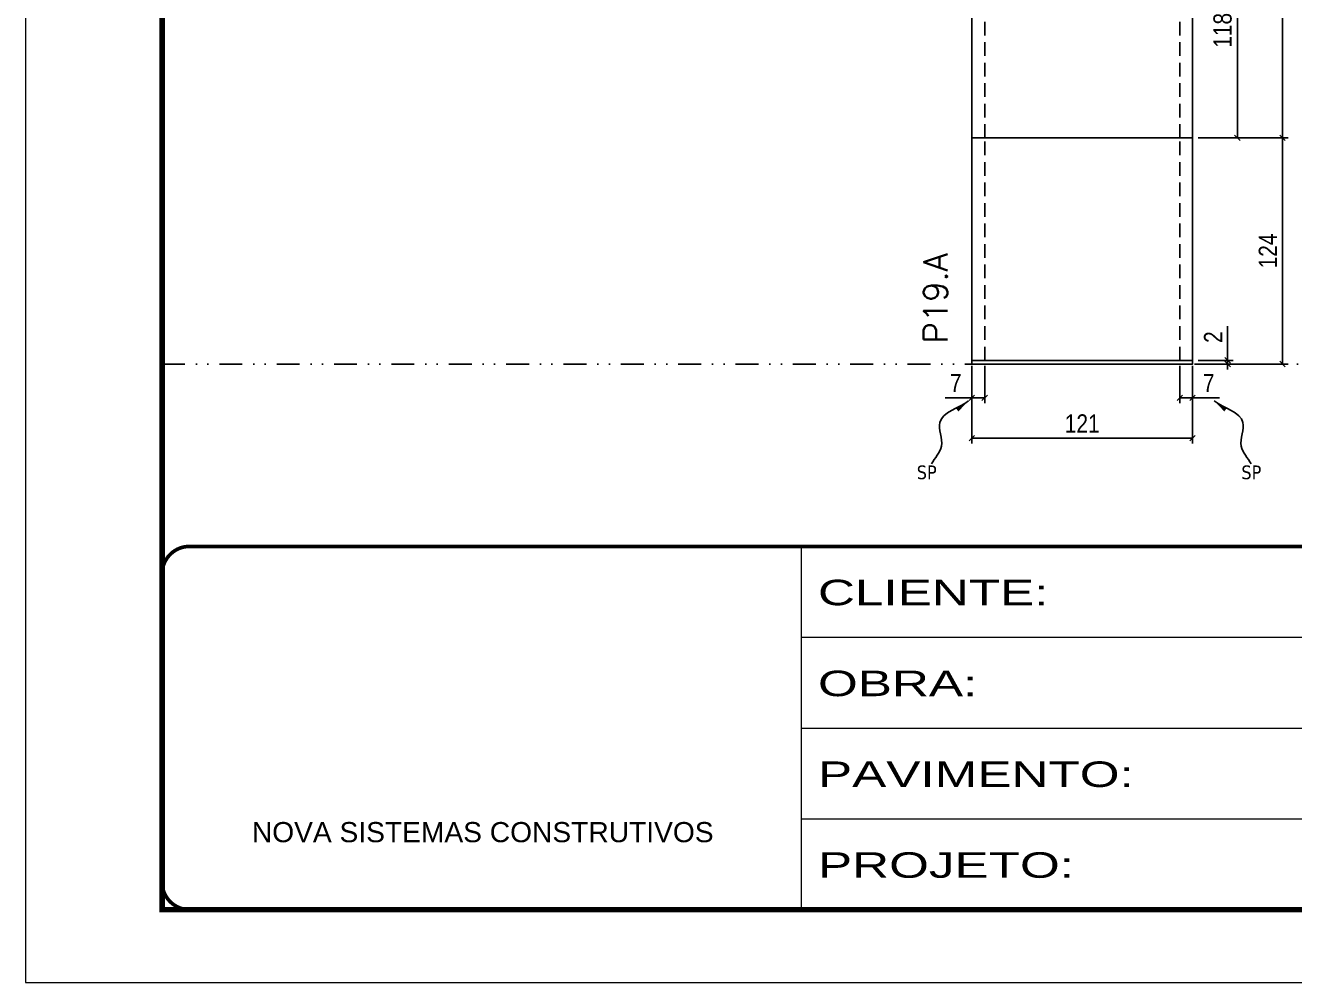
# Model space of a CAD drawing. Extents: x 14400 to 27878, y -21631 to 6985.
# Drawn here: x 15998 to 16695, y -3254 to -2729 of the extents above; entities that cross this region are included whole.
import ezdxf

# ---------------------------------------------------------------- set-up
doc = ezdxf.new("R2010")
doc.units = 0
for name, pattern in [('CONTINUO', [0]), ('DASHED', [0.75, 0.5, -0.25]), ('DIVIDE2', [0.625, 0.25, -0.125, 0, -0.125, 0, -0.125]), ('HIDDEN', [0.375, 0.25, -0.125])]:
    doc.linetypes.add(name, pattern=pattern)
for name, color, linetype in [('COTA', 241, 'Continuous'), ('Nível', 160, 'Continuous'), ('Painéis', 200, 'Continuous'), ('Sarrafo de Pressão', 42, 'HIDDEN'), ('texto', 7, 'Continuous')]:
    doc.layers.add(name, color=color, linetype=linetype)
for name, color, linetype, lineweight in [('Folhas', 255, 'Continuous', 9), ('SARRAFO DE PRESSAO', 251, 'DASHED', 9), ('Texto Seção', 7, 'Continuous', 15)]:
    doc.layers.add(name, color=color, linetype=linetype, lineweight=lineweight)
doc.styles.add('ARIAL', font='arial.ttf')
doc.styles.add('COTA TECNICA', font='techl___.ttf', dxfattribs={"height": 10})
doc.styles.add('COTA TECNICA-50', font='techl___.ttf', dxfattribs={"height": 10})
doc.styles.add('REGUA-120', font='ROMANS.shx', dxfattribs={"height": 15})
doc.styles.get("Standard").update_dxf_attribs({"font": 'arial.ttf'})
doc.styles.add('Tecnologia', font='')
doc.styles.get('Tecnologia').set_extended_font_data('Forgotten Futurist')
doc.dimstyles.new('COTA PAINEL-50', dxfattribs={"dimtxt": 10, "dimasz": 3, "dimexe": 3, "dimexo": 3, "dimgap": 3, "dimtad": 1, "dimdec": 1, "dimzin": 12, "dimdsep": 46, "dimtxsty": 'COTA TECNICA-50', "dimblk1": 'OBLIQUE', "dimblk2": 'OBLIQUE', "dimsah": 1, "dimcen": 0.9, "dimclrd": 4, "dimclre": 4, "dimclrt": 240, "dimadec": 1, "dimazin": 3, "dimtfac": 1, "dimtdec": 1, "dimtmove": 0, "dimatfit": 3, "dimfxl": 1, "dimtolj": 1, "dimtzin": 12, "dimarcsym": 0})
doc.dimstyles.new('PAINEL', dxfattribs={"dimtxt": 10, "dimasz": 3, "dimexe": 3, "dimexo": 3, "dimgap": 3, "dimtad": 1, "dimdec": 1, "dimzin": 12, "dimdsep": 46, "dimtxsty": 'COTA TECNICA', "dimblk1": 'OBLIQUE', "dimblk2": 'OBLIQUE', "dimsah": 1, "dimcen": 0.9, "dimclrd": 4, "dimclre": 4, "dimclrt": 240, "dimadec": 1, "dimazin": 3, "dimtfac": 1, "dimtdec": 1, "dimtmove": 0, "dimatfit": 3, "dimfxl": 1, "dimtolj": 1, "dimtzin": 12, "dimarcsym": 0})
doc.dimstyles.get("Standard").update_dxf_attribs({"dimtxt": 0.18, "dimasz": 0.18, "dimexe": 0.18, "dimexo": 0.0625, "dimgap": 0.09, "dimtad": 0, "dimtih": 1, "dimtoh": 1, "dimdec": 4, "dimzin": 0, "dimdsep": 46, "dimtxsty": 'Standard', "dimcen": 0.09, "dimadec": 0, "dimazin": 0, "dimtfac": 1, "dimtdec": 4, "dimtofl": 0, "dimtmove": 0, "dimatfit": 3, "dimfxl": 1, "dimtolj": 1, "dimtzin": 0, "dimarcsym": 0})

# ---------------------------------------------------------------- blocks, each defined once
blk = doc.blocks.new('9999999999')
at = {"color": 30, "linetype": 'CONTINUO'}
for p, q in [((98564.56, 34230.21), (98564.56, 34429.45)), ((98564.56, 34379.64), (99583.98, 34379.64)), ((98564.56, 34329.83), (99487.98, 34329.83)), ((98564.56, 34280.02), (99487.98, 34280.02))]:
    blk.add_line(p, q, dxfattribs=at)
at = {"color": 30, "linetype": 'CONTINUO', "const_width": 2}
blk.add_lwpolyline([(99583.98, 34230.21), (99583.98, 34414.45, 0.414214), (99568.98, 34429.45), (98228.98, 34429.45, 0.414214), (98213.98, 34414.45), (98213.98, 34245.21, 0.414214), (98228.98, 34230.21), (99583.98, 34230.21)], format="xyb", dxfattribs=at)
at = {"layer": 'Folhas'}
blk.add_lwpolyline([(98138.98, 34190.21), (99623.98, 34190.21), (99623.98, 35240.21), (98138.98, 35240.21)], close=True, dxfattribs=at)
at = {"layer": 'Folhas', "color": 30, "const_width": 3}
blk.add_lwpolyline([(98213.98, 34230.21), (99583.98, 34230.21), (99583.98, 35200.21), (98213.98, 35200.21)], close=True, dxfattribs=at)
at = {"color": 7, "linetype": 'Continuous', "ltscale": 5, "style": 'ARIAL'}
blk.add_text('NOVA SISTEMAS CONSTRUTIVOS', height=11.0592, dxfattribs=at).set_placement((98263.19, 34267.21))
at = {"layer": 'Folhas', "color": 7, "style": 'Tecnologia', "width": 1.5}
for s, p in [('CLIENTE:', (98573.65, 34397.17)), ('OBRA:', (98573.65, 34347.31)), ('PAVIMENTO:', (98573.65, 34297.5)), ('PROJETO:', (98573.65, 34247.69))]:
    blk.add_text(s, height=14, dxfattribs=at).set_placement(p)
blk = doc.blocks.new('_Oblique')
at = {"color": 0, "linetype": 'ByBlock', "lineweight": -2}
blk.add_line((-0.5, -0.5), (0.5, 0.5), dxfattribs=at)
blk = doc.blocks.new('*D3342')
at = {"layer": 'COTA', "color": 4, "lineweight": -2, "transparency": 16777216}
for p, q in [((16517.56, -2915.59), (16517.56, -2958.27)), ((16638.56, -2915.59), (16638.56, -2958.27)), ((16638.56, -2955.27), (16517.56, -2955.27))]:
    blk.add_line(p, q, dxfattribs=at)
at = {"layer": 'Defpoints', "color": 0, "transparency": 16777216}
for p in [(16517.56, -2912.59), (16638.56, -2912.59), (16517.56, -2955.27)]:
    blk.add_point(p, dxfattribs=at)
at = {"layer": 'COTA', "color": 4, "lineweight": -2, "transparency": 16777216, "xscale": 3, "yscale": 3, "zscale": 3, "rotation": 180}
blk.add_blockref('_Oblique', (16517.56, -2955.27), dxfattribs=at)
at = {"layer": 'COTA', "color": 4, "lineweight": -2, "transparency": 16777216, "xscale": 3, "yscale": 3, "zscale": 3}
blk.add_blockref('_Oblique', (16638.56, -2955.27), dxfattribs=at)
at = {"layer": 'COTA', "color": 240, "transparency": 16777216, "insert": (16578.06, -2947.21), "char_height": 10, "attachment_point": 5, "style": 'COTA TECNICA'}
blk.add_mtext('\\A1;121', dxfattribs=at)
blk = doc.blocks.new('*D3343')
at = {"layer": 'COTA', "color": 4, "lineweight": -2, "transparency": 16777216}
for p, q in [((16631.56, -2915.59), (16631.56, -2936.1)), ((16638.56, -2917.59), (16638.56, -2936.1)), ((16631.56, -2933.1), (16638.56, -2933.1)), ((16638.56, -2933.1), (16653.29, -2933.1))]:
    blk.add_line(p, q, dxfattribs=at)
at = {"layer": 'Defpoints', "color": 0, "transparency": 16777216}
for p in [(16631.56, -2912.59), (16638.56, -2914.59), (16638.56, -2933.1)]:
    blk.add_point(p, dxfattribs=at)
at = {"layer": 'COTA', "color": 4, "lineweight": -2, "transparency": 16777216, "xscale": 3, "yscale": 3, "zscale": 3, "rotation": 180}
blk.add_blockref('_Oblique', (16631.56, -2933.1), dxfattribs=at)
at = {"layer": 'COTA', "color": 4, "lineweight": -2, "transparency": 16777216, "xscale": 3, "yscale": 3, "zscale": 3}
blk.add_blockref('_Oblique', (16638.56, -2933.1), dxfattribs=at)
at = {"layer": 'COTA', "color": 240, "transparency": 16777216, "insert": (16647.43, -2925.03), "char_height": 10, "attachment_point": 5, "style": 'COTA TECNICA-50'}
blk.add_mtext('\\A1;7', dxfattribs=at)
blk = doc.blocks.new('*D3344')
at = {"layer": 'COTA', "color": 4, "lineweight": -2, "transparency": 16777216}
for p, q in [((16524.56, -2915.59), (16524.56, -2936.1)), ((16517.56, -2917.59), (16517.56, -2936.1)), ((16517.56, -2933.1), (16502.83, -2933.1)), ((16524.56, -2933.1), (16517.56, -2933.1))]:
    blk.add_line(p, q, dxfattribs=at)
at = {"layer": 'Defpoints', "color": 0, "transparency": 16777216}
for p in [(16517.56, -2914.59), (16524.56, -2912.59), (16517.56, -2933.1)]:
    blk.add_point(p, dxfattribs=at)
at = {"layer": 'COTA', "color": 4, "lineweight": -2, "transparency": 16777216, "xscale": 3, "yscale": 3, "zscale": 3, "rotation": 180}
blk.add_blockref('_Oblique', (16517.56, -2933.1), dxfattribs=at)
at = {"layer": 'COTA', "color": 4, "lineweight": -2, "transparency": 16777216, "xscale": 3, "yscale": 3, "zscale": 3}
blk.add_blockref('_Oblique', (16524.56, -2933.1), dxfattribs=at)
at = {"layer": 'COTA', "color": 240, "transparency": 16777216, "insert": (16508.7, -2925.03), "char_height": 10, "attachment_point": 5, "style": 'COTA TECNICA-50'}
blk.add_mtext('\\A1;7', dxfattribs=at)
blk = doc.blocks.new('*D3350')
at = {"layer": 'COTA', "color": 4, "linetype": 'ByBlock', "lineweight": -2, "transparency": 16777216}
for p, q in [((16641.56, -2790.59), (16690.93, -2790.59)), ((16687.93, -2914.59), (16687.93, -2790.59)), ((16641.56, -2914.59), (16690.93, -2914.59))]:
    blk.add_line(p, q, dxfattribs=at)
at = {"layer": 'Defpoints', "color": 0, "linetype": 'ByBlock', "transparency": 16777216}
for p in [(16638.56, -2790.59), (16687.93, -2790.59), (16638.56, -2914.59)]:
    blk.add_point(p, dxfattribs=at)
at = {"layer": 'COTA', "color": 4, "linetype": 'ByBlock', "lineweight": -2, "transparency": 16777216, "xscale": 3, "yscale": 3, "zscale": 3}
for p, rotation in [((16687.93, -2790.59), 90), ((16687.93, -2914.59), 270)]:
    blk.add_blockref('_Oblique', p, dxfattribs=dict(at, rotation=rotation))
at = {"layer": 'COTA', "color": 240, "linetype": 'ByBlock', "transparency": 16777216, "insert": (16679.86, -2852.59), "char_height": 10, "attachment_point": 5, "rotation": 90, "style": 'COTA TECNICA'}
blk.add_mtext('\\A1;124', dxfattribs=at)
blk = doc.blocks.new('*D3345')
at = {"layer": 'COTA', "color": 4, "lineweight": -2, "transparency": 16777216}
for p, q in [((16657.82, -2912.59), (16657.82, -2893.79)), ((16641.56, -2912.59), (16660.82, -2912.59)), ((16641.56, -2914.59), (16660.82, -2914.59)), ((16657.82, -2914.59), (16657.82, -2912.59)), ((16657.82, -2914.59), (16657.82, -2917.59))]:
    blk.add_line(p, q, dxfattribs=at)
at = {"layer": 'Defpoints', "color": 0, "transparency": 16777216}
for p in [(16638.56, -2912.59), (16638.56, -2914.59), (16657.82, -2914.59)]:
    blk.add_point(p, dxfattribs=at)
at = {"layer": 'COTA', "color": 4, "lineweight": -2, "transparency": 16777216, "xscale": 3, "yscale": 3, "zscale": 3}
for p, rotation in [((16657.82, -2912.59), 270), ((16657.82, -2914.59), 90)]:
    blk.add_blockref('_Oblique', p, dxfattribs=dict(at, rotation=rotation))
at = {"layer": 'COTA', "color": 240, "transparency": 16777216, "insert": (16649.82, -2899.84), "char_height": 10, "attachment_point": 5, "rotation": 90, "style": 'COTA TECNICA-50'}
blk.add_mtext('\\A1;2', dxfattribs=at)
blk = doc.blocks.new('*D3351')
at = {"layer": 'COTA', "color": 4, "linetype": 'ByBlock', "lineweight": -2, "transparency": 16777216}
for p, q in [((16641.56, -2790.59), (16690.93, -2790.59)), ((16687.93, -2914.59), (16687.93, -2790.59)), ((16641.56, -2914.59), (16690.93, -2914.59))]:
    blk.add_line(p, q, dxfattribs=at)
at = {"layer": 'Defpoints', "color": 0, "linetype": 'ByBlock', "transparency": 16777216}
for p in [(16638.56, -2790.59), (16687.93, -2790.59), (16638.56, -2914.59)]:
    blk.add_point(p, dxfattribs=at)
at = {"layer": 'COTA', "color": 4, "linetype": 'ByBlock', "lineweight": -2, "transparency": 16777216, "xscale": 3, "yscale": 3, "zscale": 3}
for p, rotation in [((16687.93, -2790.59), 90), ((16687.93, -2914.59), 270)]:
    blk.add_blockref('_Oblique', p, dxfattribs=dict(at, rotation=rotation))
at = {"layer": 'COTA', "color": 240, "linetype": 'ByBlock', "transparency": 16777216, "insert": (16679.86, -2852.59), "char_height": 10, "attachment_point": 5, "rotation": 90, "style": 'COTA TECNICA'}
blk.add_mtext('\\A1;124', dxfattribs=at)
blk = doc.blocks.new('*D3352')
at = {"layer": 'COTA', "color": 4, "lineweight": -2, "transparency": 16777216}
for p, q in [((16641.56, -2672.59), (16666.16, -2672.59)), ((16663.16, -2790.59), (16663.16, -2672.59)), ((16641.56, -2790.59), (16666.16, -2790.59))]:
    blk.add_line(p, q, dxfattribs=at)
at = {"layer": 'Defpoints', "color": 0, "transparency": 16777216}
for p in [(16638.56, -2672.59), (16663.16, -2672.59), (16638.56, -2790.59)]:
    blk.add_point(p, dxfattribs=at)
at = {"layer": 'COTA', "color": 4, "lineweight": -2, "transparency": 16777216, "xscale": 3, "yscale": 3, "zscale": 3}
for p, rotation in [((16663.16, -2672.59), 90), ((16663.16, -2790.59), 270)]:
    blk.add_blockref('_Oblique', p, dxfattribs=dict(at, rotation=rotation))
at = {"layer": 'COTA', "color": 240, "transparency": 16777216, "insert": (16655.07, -2731.59), "char_height": 10, "attachment_point": 5, "rotation": 90, "style": 'COTA TECNICA'}
blk.add_mtext('\\A1;118', dxfattribs=at)
blk = doc.blocks.new('*D3354')
at = {"layer": 'COTA', "color": 4, "lineweight": -2, "transparency": 16777216}
for p, q in [((16641.56, -2627.59), (16690.93, -2627.59)), ((16687.93, -2790.59), (16687.93, -2627.59)), ((16641.56, -2790.59), (16690.93, -2790.59))]:
    blk.add_line(p, q, dxfattribs=at)
at = {"layer": 'Defpoints', "color": 0, "transparency": 16777216}
for p in [(16638.56, -2627.59), (16687.93, -2627.59), (16638.56, -2790.59)]:
    blk.add_point(p, dxfattribs=at)
at = {"layer": 'COTA', "color": 4, "lineweight": -2, "transparency": 16777216, "xscale": 3, "yscale": 3, "zscale": 3}
for p, rotation in [((16687.93, -2627.59), 90), ((16687.93, -2790.59), 270)]:
    blk.add_blockref('_Oblique', p, dxfattribs=dict(at, rotation=rotation))
at = {"layer": 'COTA', "color": 240, "transparency": 16777216, "insert": (16679.71, -2709.09), "char_height": 10, "attachment_point": 5, "rotation": 90, "style": 'COTA TECNICA'}
blk.add_mtext('\\A1;163', dxfattribs=at)

msp = doc.modelspace()

# ---------------------------------------------------------------- linework, layer by layer
at = {"layer": 'Nível', "color": 4, "linetype": 'DIVIDE2', "ltscale": 50}
msp.add_line((16073.47, -2914.59), (17443.47, -2914.59), dxfattribs=at)
at = {"layer": 'Painéis'}
for p, q in [((16517.56, -2627.59), (16517.56, -2912.59)), ((16638.56, -2912.59), (16638.56, -2627.59)), ((16638.56, -2790.59), (16517.56, -2790.59)), ((16517.56, -2912.59), (16638.56, -2912.59))]:
    msp.add_line(p, q, dxfattribs=at)
msp.add_lwpolyline([(16638.56, -2912.59), (16517.56, -2912.59), (16517.56, -2914.59), (16638.56, -2914.59)], close=True, dxfattribs=at)
at = {"layer": 'Sarrafo de Pressão', "ltscale": 30}
for p, q in [((16524.56, -2790.59), (16524.56, -2627.59)), ((16631.56, -2790.59), (16631.56, -2627.59)), ((16524.56, -2912.59), (16524.56, -2790.59)), ((16631.56, -2912.59), (16631.56, -2790.59))]:
    msp.add_line(p, q, dxfattribs=at)

# ---------------------------------------------------------------- block references
at = {"layer": 'SARRAFO DE PRESSAO', "color": 6, "linetype": 'ByBlock'}
msp.add_blockref('9999999999', (-82140.51, -37444.08), dxfattribs=at)

# ---------------------------------------------------------------- texts
at = {"layer": 'texto', "color": 0, "char_height": 7.5, "attachment_point": 5}
for insert in [(16492.78, -2974.08), (16670.81, -2974.08)]:
    msp.add_mtext('{\\fTahoma|b0|i0|c0|p34;\\C4;SP}', dxfattribs=dict(at, insert=insert))
at = {"layer": 'Texto Seção', "insert": (16504.09, -2903.34), "char_height": 13, "width": 285.3299, "attachment_point": 7, "rotation": 90, "style": 'REGUA-120'}
msp.add_mtext('P19.A', dxfattribs=at)

# ---------------------------------------------------------------- dimensions: what is measured, and where the dimension line sits
at = {"layer": 'COTA'}
for base, p1, p2, angle, dimstyle, picture, middle in [((16687.93, -2627.59), (16638.56, -2790.59), (16638.56, -2627.59), 90, 'PAINEL', '*D3354', (16679.71, -2709.09)), ((16663.16, -2672.59), (16638.56, -2790.59), (16638.56, -2672.59), 90, 'PAINEL', '*D3352', (16655.07, -2731.59)), ((16517.56, -2933.1), (16524.56, -2912.59), (16517.56, -2914.59), 180, 'COTA PAINEL-50', '*D3344', (16508.7, -2925.03))]:
    dim = msp.add_linear_dim(base=base, p1=p1, p2=p2, angle=angle, dimstyle=dimstyle, dxfattribs=at)
    dim.commit()
    dim.dimension.update_dxf_attribs({"geometry": picture, "text_midpoint": middle})
at = {"layer": 'COTA', "linetype": 'ByBlock'}
for picture in ['*D3350', '*D3351']:
    dim = msp.add_aligned_dim(p1=(16638.56, -2914.59), p2=(16638.56, -2790.59), distance=-49.37, dimstyle='PAINEL', dxfattribs=at)
    dim.commit()
    dim.dimension.update_dxf_attribs({"geometry": picture, "text_midpoint": (16679.86, -2852.59)})
at = {"layer": 'COTA'}
dim = msp.add_linear_dim(base=(16657.82, -2914.59), p1=(16638.56, -2912.59), p2=(16638.56, -2914.59), angle=90, dimstyle='COTA PAINEL-50', dxfattribs=at)
dim.commit()
dim.dimension.update_dxf_attribs({"geometry": '*D3345', "text_midpoint": (16657.82, -2899.84), "dimtype": 160})
dim = msp.add_linear_dim(base=(16517.56, -2955.27), p1=(16638.56, -2912.59), p2=(16517.56, -2912.59), angle=180, dimstyle='PAINEL', override={"dimarcsym": 2}, dxfattribs=at)
dim.commit()
dim.dimension.update_dxf_attribs({"geometry": '*D3342', "text_midpoint": (16578.06, -2947.21)})
dim = msp.add_linear_dim(base=(16638.56, -2933.1), p1=(16631.56, -2912.59), p2=(16638.56, -2914.59), dimstyle='COTA PAINEL-50', dxfattribs=at)
dim.commit()
dim.dimension.update_dxf_attribs({"geometry": '*D3343', "text_midpoint": (16647.43, -2925.03)})

# ---------------------------------------------------------------- leaders
at = {"layer": 'COTA', "path_type": 1}
for points in [[(16515.73, -2934.77), (16499.95, -2946.61), (16500.87, -2959.61), (16495.32, -2969.39)], [(16650.39, -2934.77), (16666.18, -2946.61), (16665.25, -2959.61), (16670.8, -2969.39)]]:
    msp.add_leader(points, dimstyle='Standard', override={"dimasz": 8}, dxfattribs=at)

doc.saveas('drawing.dxf')
